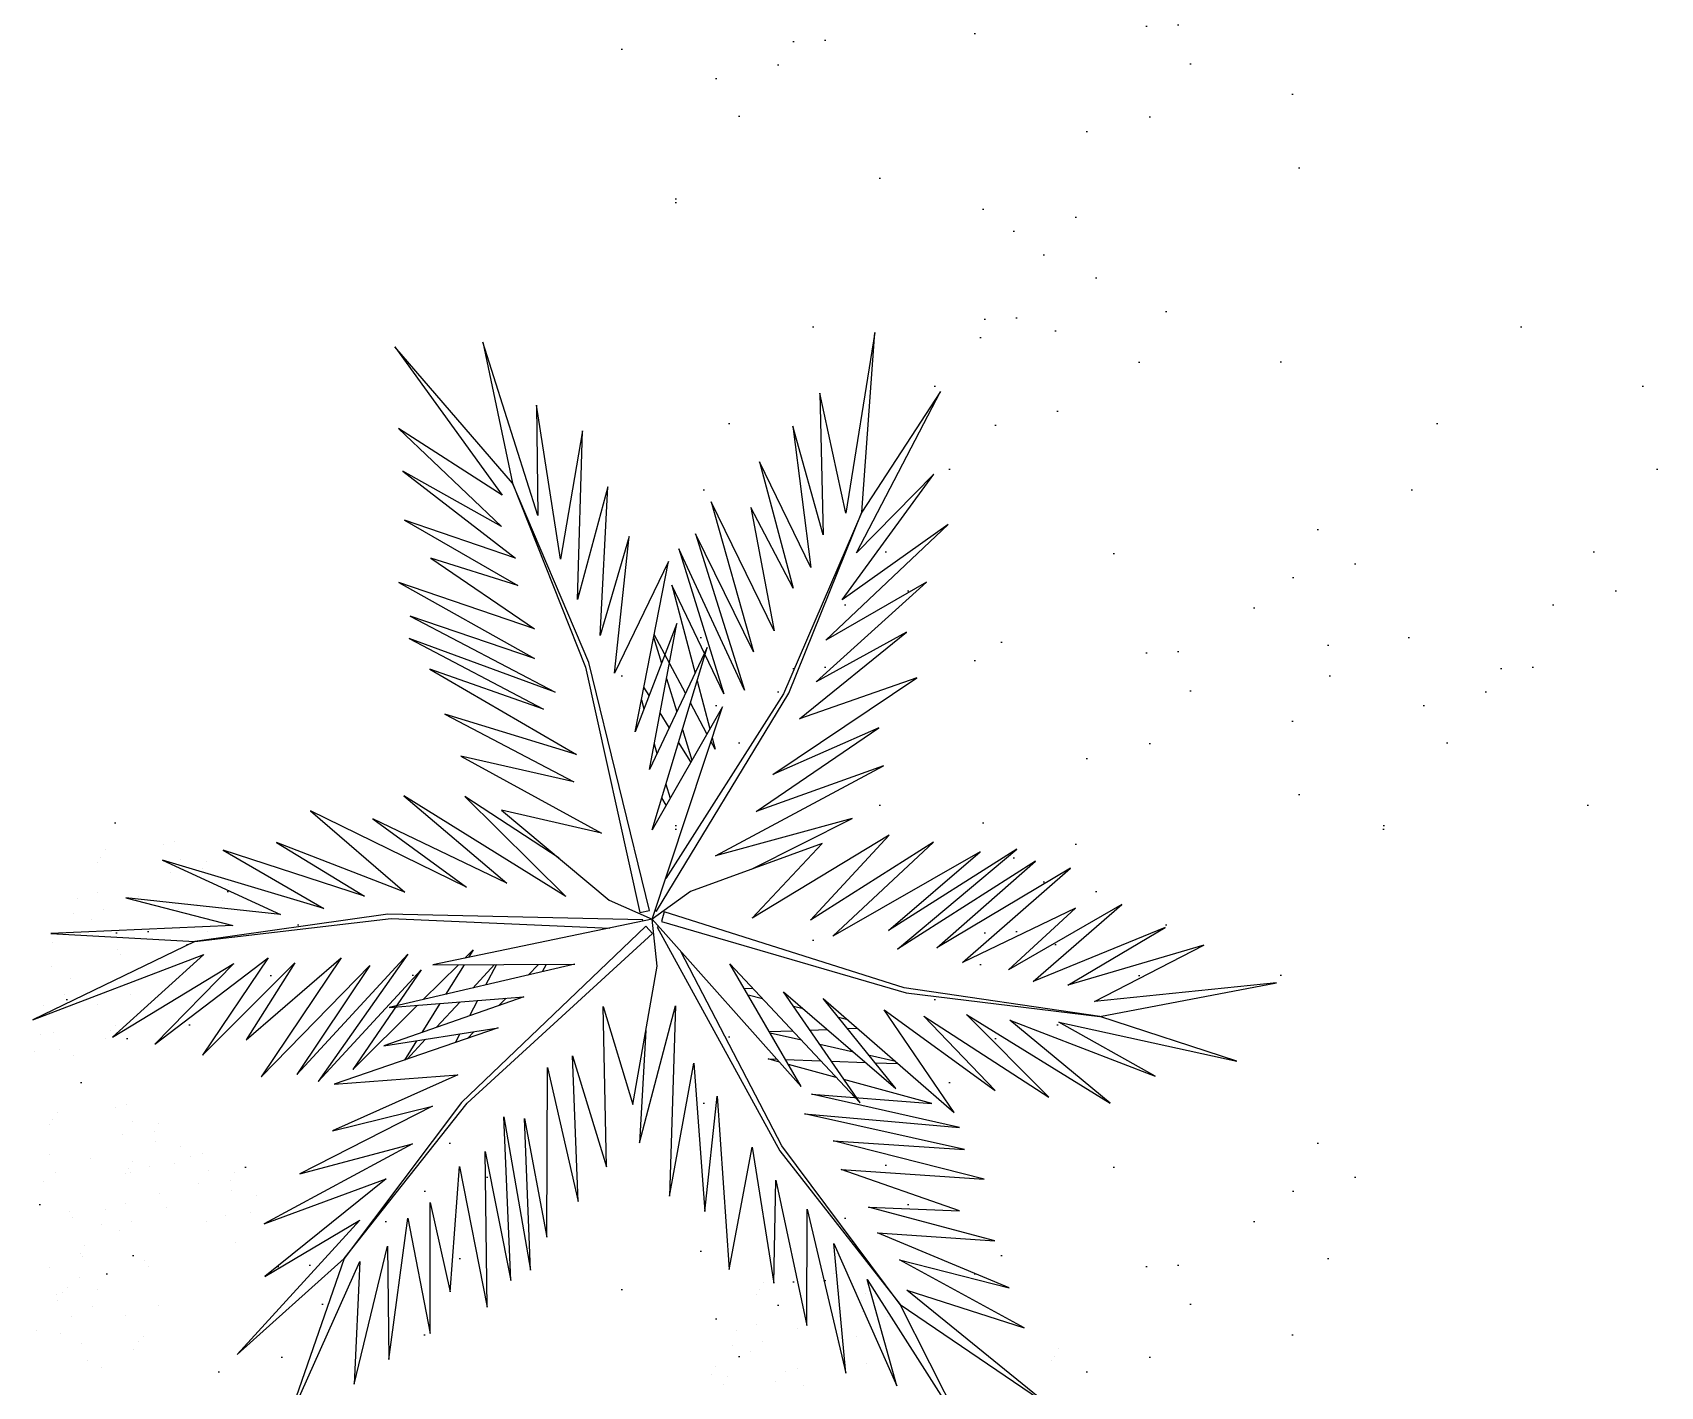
# Model space of a CAD drawing. Header units: millimetres. Extents: x 166 to 289, y 88 to 139.
# Drawn here: x 178.259 to 181.512, y 126.494 to 129.199 of the extents above; entities that cross this region are included whole.
import ezdxf

# ---------------------------------------------------------------- set-up
doc = ezdxf.new("R2010")
doc.units = ezdxf.units.MM
doc.header["$LTSCALE"] = 0.6
doc.layers.add('VEGETAÇAO', color=76, linetype='Continuous')

msp = doc.modelspace()

# ---------------------------------------------------------------- hatches: boundary and pattern name
h = msp.add_hatch()
h.set_pattern_fill('AR-SAND', color=56, scale=0.01, angle=45, style=0)
h.set_pattern_definition([(82.5, (7.666, 3.4079), (-0.35738135, 0.3347535), [0, -0.38608, 0, -0.4318, 0, -0.41275]), (52.5, (7.666, 3.4079), (-0.189011, 0.8247329), [0, -0.20828, 0, -0.34798, 0, -0.13335]), (12.5, (7.4451, 3.187), (0.5582998, 0.5603323), [0, -0.127, 0, -0.4572, 0, -0.5969]), (2.5, (7.4451, 3.187), (0.3822811, 0.6975508), [0, -0.0635, 0, -0.29972, 0, -0.3429])])
h.paths.add_polyline_path([(180.917, 129.3376, 1), (179.3676, 129.3376, 1)])
at = {"layer": 'VEGETAÇAO', "lineweight": -3}
h = msp.add_hatch(dxfattribs=at)
h.set_pattern_fill('AR-SAND', color=256, scale=0.01, angle=45, style=0)
h.set_pattern_definition([(82.5, (7.666, 2.15535), (-0.35738135, 0.3347535), [0, -0.38608, 0, -0.4318, 0, -0.41275]), (52.5, (7.666, 2.15535), (-0.189011, 0.8247329), [0, -0.20828, 0, -0.34798, 0, -0.13335]), (12.5, (7.4451, 1.93443), (0.5582998, 0.5603323), [0, -0.127, 0, -0.4572, 0, -0.5969]), (2.5, (7.4451, 1.9344), (0.3822811, 0.6975508), [0, -0.0635, 0, -0.29972, 0, -0.3429])])
h.paths.add_polyline_path([(180.917, 128.085, 1), (179.3676, 128.085, 1)])
h = msp.add_hatch(dxfattribs=at)
h.set_pattern_fill('AR-SAND', color=256, scale=0.01, angle=45, style=0)
h.set_pattern_definition([(82.5, (9.08054, 2.15535), (-0.35738135, 0.3347535), [0, -0.38608, 0, -0.4318, 0, -0.41275]), (52.5, (9.08054, 2.15535), (-0.189011, 0.8247329), [0, -0.20828, 0, -0.34798, 0, -0.13335]), (12.5, (8.85963, 1.93443), (0.5582998, 0.5603323), [0, -0.127, 0, -0.4572, 0, -0.5969]), (2.5, (8.8596, 1.9344), (0.3822811, 0.6975508), [0, -0.0635, 0, -0.29972, 0, -0.3429])])
h.paths.add_polyline_path([(182.3315, 128.085, 1), (180.7821, 128.085, 1)])
h = msp.add_hatch(dxfattribs=at)
h.set_pattern_fill('AR-SAND', color=256, scale=0.01, angle=45, style=0)
h.set_pattern_definition([(82.5, (5.93117, 0.92942), (-0.35738135, 0.3347535), [0, -0.38608, 0, -0.4318, 0, -0.41275]), (52.5, (5.9312, 0.9294), (-0.189011, 0.8247329), [0, -0.20828, 0, -0.34798, 0, -0.13335]), (12.5, (5.71025, 0.7085), (0.5582998, 0.5603323), [0, -0.127, 0, -0.4572, 0, -0.5969]), (2.5, (5.71025, 0.7085), (0.3822811, 0.6975508), [0, -0.0635, 0, -0.29972, 0, -0.3429])])
h.paths.add_polyline_path([(179.1822, 126.8591, 1), (177.6328, 126.8591, 1)])
at = {"layer": 'VEGETAÇAO'}
h = msp.add_hatch(dxfattribs=at)
h.set_pattern_fill('AR-SAND', color=98, scale=0.01, angle=45, style=0)
h.set_pattern_definition([(82.5, (7.666, 0.92942), (-0.35738135, 0.3347535), [0, -0.38608, 0, -0.4318, 0, -0.41275]), (52.5, (7.666, 0.9294), (-0.189011, 0.8247329), [0, -0.20828, 0, -0.34798, 0, -0.13335]), (12.5, (7.4451, 0.7085), (0.5582998, 0.5603323), [0, -0.127, 0, -0.4572, 0, -0.5969]), (2.5, (7.4451, 0.7085), (0.3822811, 0.6975508), [0, -0.0635, 0, -0.29972, 0, -0.3429])])
h.paths.add_polyline_path([(180.917, 126.8591, 1), (179.3676, 126.8591, 1)])

# ---------------------------------------------------------------- linework, layer by layer
at = {"layer": 'VEGETAÇAO', "color": 98}
for p, q in [((179.9427, 128.5998), (179.8848, 128.2387)), ((179.9165, 128.2411), (179.9427, 128.5998)), ((178.9833, 128.5711), (179.1977, 128.2749)), ((179.2184, 128.2991), (178.9833, 128.5711)), ((179.1591, 128.5808), (179.2184, 128.2991)), ((179.2688, 128.234), (179.1591, 128.5808)), ((179.8326, 128.479), (179.8394, 128.1954)), ((179.8848, 128.2387), (179.8326, 128.479)), ((179.9061, 128.1595), (180.0738, 128.4823)), ((180.0738, 128.4823), (179.9165, 128.2411)), ((179.2665, 128.4546), (179.2688, 128.234)), ((179.3145, 128.1471), (179.2665, 128.4546)), ((178.9908, 128.4079), (179.1962, 128.2122)), ((179.1977, 128.2749), (178.9908, 128.4079)), ((179.3582, 128.4034), (179.3145, 128.1471)), ((179.3484, 128.0667), (179.3582, 128.4034)), ((179.7784, 128.413), (179.8147, 128.1304)), ((179.8394, 128.1954), (179.7784, 128.413)), ((179.7118, 128.3414), (179.7794, 128.0889)), ((179.8147, 128.1304), (179.7118, 128.3414)), ((178.9992, 128.3229), (179.2247, 128.1488)), ((179.1962, 128.2122), (178.9992, 128.3229)), ((179.2184, 128.2991), (179.3643, 127.9315)), ((179.3711, 127.9403), (179.2184, 128.2991)), ((179.877, 128.0657), (180.0605, 128.3171)), ((180.0605, 128.3171), (179.9061, 128.1595)), ((179.409, 128.2914), (179.3484, 128.0667)), ((179.3938, 127.9945), (179.409, 128.2914)), ((179.6155, 128.2614), (179.6998, 127.9618)), ((179.7415, 128.004), (179.6155, 128.2614)), ((179.6947, 128.2505), (179.7415, 128.004)), ((179.7794, 128.0889), (179.6947, 128.2505)), ((179.9165, 128.2411), (179.7598, 127.8781)), ((179.7708, 127.8795), (179.9165, 128.2411)), ((179.0028, 128.2252), (179.2291, 128.0945)), ((179.2247, 128.1488), (179.0028, 128.2252)), ((179.8442, 127.9849), (180.0892, 128.216)), ((180.0892, 128.216), (179.877, 128.0657)), ((179.4512, 128.1922), (179.3938, 127.9945)), ((179.4223, 127.919), (179.4512, 128.1922)), ((179.5508, 128.1675), (179.641, 127.8777)), ((179.6817, 127.8853), (179.5508, 128.1675)), ((179.5838, 128.1976), (179.6817, 127.8853)), ((179.6998, 127.9618), (179.5838, 128.1976)), ((179.0549, 128.1488), (179.2623, 128.0076)), ((179.2291, 128.0945), (179.0549, 128.1488)), ((179.5301, 128.1427), (179.4223, 127.919)), ((179.4634, 127.8022), (179.5301, 128.1427)), ((178.9912, 128.1005), (179.2626, 127.9483)), ((179.2623, 128.0076), (178.9912, 128.1005)), ((179.3504, 128.0741), (179.3488, 128.0811)), ((179.5368, 128.0954), (179.5833, 127.9194)), ((179.641, 127.8777), (179.5368, 128.0954)), ((179.8252, 127.9017), (180.0459, 128.1009)), ((180.0459, 128.1009), (179.8442, 127.9849)), ((179.0139, 128.033), (179.3039, 127.8814)), ((179.2626, 127.9483), (179.0139, 128.033)), ((179.5469, 128.0183), (179.4634, 127.8022)), ((179.4919, 127.7268), (179.5469, 128.0183)), ((179.0118, 127.9884), (179.2806, 127.8472)), ((179.3039, 127.8814), (179.0118, 127.9884)), ((179.5004, 127.9909), (179.5164, 127.9394)), ((179.5641, 127.879), (179.5016, 127.9968)), ((179.792, 127.8282), (180.0056, 128.0009)), ((180.0056, 128.0009), (179.8252, 127.9017)), ((179.4919, 127.4452), (179.3711, 127.9403)), ((179.6076, 127.9707), (179.4919, 127.7268)), ((179.4972, 127.6062), (179.6076, 127.9707)), ((179.0529, 127.9275), (179.3461, 127.7568)), ((179.2806, 127.8472), (179.0529, 127.9275)), ((179.3643, 127.9315), (179.4729, 127.4407)), ((179.5262, 127.9083), (179.5467, 127.8423)), ((179.7385, 127.7166), (180.0264, 127.9102)), ((180.0264, 127.9102), (179.792, 127.8282)), ((179.4915, 127.8748), (179.4809, 127.8916)), ((179.5062, 127.4439), (179.7708, 127.8795)), ((179.7598, 127.8781), (179.5245, 127.5092)), ((179.5874, 127.9039), (179.6126, 127.8082)), ((179.4759, 127.866), (179.4811, 127.8481)), ((179.6378, 127.8523), (179.4972, 127.6062)), ((179.4975, 127.4274), (179.6378, 127.8523)), ((179.607, 127.7983), (179.5741, 127.8602)), ((179.083, 127.8374), (179.341, 127.702)), ((179.3461, 127.7568), (179.083, 127.8374)), ((179.5317, 127.8107), (179.5133, 127.8401)), ((179.7053, 127.643), (179.9503, 127.8103)), ((179.9503, 127.8103), (179.7385, 127.7166)), ((179.5016, 127.7779), (179.5071, 127.7588)), ((179.5748, 127.7421), (179.5502, 127.7813)), ((179.5579, 127.8065), (179.5768, 127.7456)), ((179.6234, 127.7675), (179.615, 127.7832)), ((179.6173, 127.7903), (179.6234, 127.7675)), ((179.1151, 127.7536), (179.3959, 127.5993)), ((179.341, 127.702), (179.1151, 127.7536)), ((179.6238, 127.554), (179.9596, 127.7338)), ((179.9596, 127.7338), (179.7053, 127.643)), ((179.5249, 127.6976), (179.5332, 127.6692)), ((179.0012, 127.6743), (179.2069, 127.4994)), ((179.3248, 127.4733), (179.0012, 127.6743)), ((179.1234, 127.6728), (179.3248, 127.4733)), ((179.3116, 127.5493), (179.1234, 127.6728)), ((179.5255, 127.6557), (179.5166, 127.67)), ((178.815, 127.644), (179.0032, 127.4819)), ((179.1267, 127.4914), (178.815, 127.644)), ((178.9396, 127.628), (179.1267, 127.4914)), ((179.2069, 127.4994), (178.9396, 127.628)), ((179.1965, 127.6456), (179.4115, 127.4659)), ((179.3959, 127.5993), (179.1965, 127.6456)), ((179.8972, 127.6287), (179.6238, 127.554)), ((179.6961, 127.5274), (179.8972, 127.6287)), ((178.543, 127.5822), (178.543, 127.5822)), ((179.9713, 127.5955), (179.6972, 127.4294)), ((179.8137, 127.4257), (179.9713, 127.5955)), ((178.3957, 127.5508), (178.3957, 127.5508)), ((178.4044, 127.566), (178.4044, 127.566)), ((178.5201, 127.576), (178.5201, 127.576)), ((178.6401, 127.5655), (178.8414, 127.4488)), ((178.9229, 127.4739), (178.6401, 127.5655)), ((178.7468, 127.5806), (178.9229, 127.4739)), ((179.0032, 127.4819), (178.7468, 127.5806)), ((179.837, 127.579), (179.5739, 127.4827)), ((179.6972, 127.4294), (179.837, 127.579)), ((180.0599, 127.5814), (179.8137, 127.4257)), ((179.8586, 127.3939), (180.0599, 127.5814)), ((180.153, 127.5624), (179.8586, 127.3939)), ((180.2263, 127.5675), (179.9696, 127.4053)), ((179.9696, 127.4053), (180.153, 127.5624)), ((179.9875, 127.368), (180.2263, 127.5675)), ((178.3896, 127.5418), (178.3896, 127.5418)), ((178.5188, 127.5454), (178.755, 127.4368)), ((178.8414, 127.4488), (178.5188, 127.5454)), ((178.5353, 127.5219), (178.5353, 127.5219)), ((178.5558, 127.5477), (178.5558, 127.5477)), ((178.5986, 127.5283), (178.5986, 127.5283)), ((178.6073, 127.5435), (178.6073, 127.5435)), ((180.2638, 127.5434), (179.9875, 127.368)), ((180.0661, 127.3704), (180.2638, 127.5434)), ((180.3337, 127.5294), (180.0661, 127.3704)), ((180.1177, 127.341), (180.3337, 127.5294)), ((178.602, 127.5081), (178.602, 127.5081)), ((178.6513, 127.4973), (178.6513, 127.4973)), ((178.3489, 127.4687), (178.3489, 127.4687)), ((178.3889, 127.4809), (178.3889, 127.4809)), ((178.4455, 127.47), (178.6593, 127.4152)), ((178.755, 127.4368), (178.4455, 127.47)), ((178.4715, 127.4739), (178.4715, 127.4739)), ((178.5891, 127.4578), (178.5891, 127.4578)), ((178.6395, 127.4643), (178.6395, 127.4643)), ((179.4115, 127.4659), (179.4975, 127.4274)), ((179.5739, 127.4827), (179.4975, 127.4274)), ((180.4358, 127.457), (180.2095, 127.3263)), ((180.2587, 127.303), (180.4358, 127.457)), ((178.3409, 127.4397), (178.3409, 127.4397)), ((178.377, 127.4279), (178.377, 127.4279)), ((178.4017, 127.4465), (178.4017, 127.4465)), ((178.5519, 127.4462), (178.5519, 127.4462)), ((178.9694, 127.438), (178.5833, 127.3834)), ((178.5833, 127.3834), (178.9761, 127.4292)), ((179.4789, 127.4266), (178.9694, 127.438)), ((178.9761, 127.4292), (179.4132, 127.4099)), ((179.4975, 127.4274), (179.0594, 127.3364)), ((179.4729, 127.4407), (179.4919, 127.4452)), ((179.4788, 127.4235), (179.4789, 127.4266)), ((179.5073, 127.3336), (179.4975, 127.4274)), ((179.4975, 127.4274), (179.7954, 127.0935)), ((179.5035, 127.4455), (179.5062, 127.4439)), ((179.5215, 127.4421), (179.5158, 127.4233)), ((179.5158, 127.4233), (180.005, 127.2804)), ((180.0008, 127.2907), (179.5215, 127.4421)), ((180.3437, 127.45), (180.1177, 127.341)), ((180.2095, 127.3263), (180.3437, 127.45)), ((178.6593, 127.4152), (178.2959, 127.399)), ((178.2959, 127.399), (178.5833, 127.3834)), ((178.308, 127.3969), (178.308, 127.3969)), ((178.609, 127.4039), (178.609, 127.4039)), ((179.4849, 127.4136), (179.1166, 127.0614)), ((179.1276, 127.0599), (179.4983, 127.3993)), ((179.4983, 127.3993), (179.4849, 127.4136)), ((179.5103, 127.4131), (179.5076, 127.4116)), ((179.5076, 127.4116), (179.7524, 126.9647)), ((180.5223, 127.4112), (180.2587, 127.303)), ((180.3279, 127.296), (180.5223, 127.4112)), ((178.5833, 127.3834), (178.2597, 127.2267)), ((178.2597, 127.2267), (178.6013, 127.3571)), ((178.2993, 127.3817), (178.2993, 127.3817)), ((178.6013, 127.3571), (178.4193, 127.1917)), ((178.4285, 127.367), (178.4285, 127.367)), ((178.435, 127.3565), (178.435, 127.3565)), ((178.7874, 127.117), (179.0089, 127.3579)), ((179.0089, 127.3579), (178.8299, 127.1034)), ((179.1233, 127.3496), (179.1401, 127.3663)), ((179.1401, 127.3663), (179.1306, 127.3512)), ((179.7567, 126.9749), (179.5549, 127.3631)), ((180.6001, 127.3759), (180.3279, 127.296)), ((180.3815, 127.2633), (180.6001, 127.3759)), ((178.2979, 127.3328), (178.2979, 127.3328)), ((178.4193, 127.1917), (178.6615, 127.3394)), ((178.5036, 127.1778), (178.7301, 127.3506)), ((178.6615, 127.3394), (178.5036, 127.1778)), ((178.7301, 127.3506), (178.5989, 127.156)), ((178.5989, 127.156), (178.7837, 127.3407)), ((178.6861, 127.1865), (178.8762, 127.3504)), ((178.7837, 127.3407), (178.6861, 127.1865)), ((178.8762, 127.3504), (178.7163, 127.1125)), ((178.7163, 127.1125), (178.9336, 127.3353)), ((178.9336, 127.3353), (178.7874, 127.117)), ((178.8299, 127.1034), (179.0358, 127.3265)), ((179.0358, 127.3265), (178.8994, 127.1273)), ((179.3429, 127.3377), (178.972, 127.251)), ((179.04, 127.2669), (179.1102, 127.3366)), ((179.0594, 127.3364), (179.3429, 127.3377)), ((179.1216, 127.3367), (179.0845, 127.2773)), ((179.1391, 127.2901), (179.1823, 127.3369)), ((179.1864, 127.337), (179.1647, 127.2961)), ((179.2498, 127.3159), (179.2703, 127.3374)), ((179.2858, 127.3374), (179.2779, 127.3225)), ((179.4591, 127.0576), (179.5073, 127.3336)), ((179.6526, 127.3383), (179.9131, 127.0604)), ((179.7954, 127.0935), (179.6526, 127.3383)), ((178.3345, 127.3093), (178.3345, 127.3093)), ((179.6813, 127.289), (179.6982, 127.2896)), ((180.392, 127.2333), (180.0008, 127.2907)), ((180.7452, 127.3008), (180.3815, 127.2633)), ((180.392, 127.2333), (180.7452, 127.3008)), ((178.3227, 127.2763), (178.3227, 127.2763)), ((178.3895, 127.2568), (178.3895, 127.2568)), ((178.4555, 127.2772), (178.4555, 127.2772)), ((179.2411, 127.2728), (178.9611, 127.1747)), ((178.972, 127.251), (179.2411, 127.2728)), ((179.0731, 127.2592), (179.0369, 127.2012)), ((179.0668, 127.2117), (179.1136, 127.2625)), ((179.1485, 127.2653), (179.1323, 127.2347)), ((179.192, 127.2556), (179.2058, 127.27)), ((179.7179, 127.2686), (179.6891, 127.2756)), ((179.7596, 127.2826), (179.9846, 127.0892)), ((179.9131, 127.0604), (179.7596, 127.2826)), ((179.8392, 127.2695), (180.1008, 127.0415)), ((179.9846, 127.0892), (179.8392, 127.2695)), ((180.005, 127.2804), (180.392, 127.2333)), ((178.2808, 127.2553), (178.2808, 127.2553)), ((178.8994, 127.1273), (179.0286, 127.2556)), ((179.3995, 127.2534), (179.4591, 127.0576)), ((179.4063, 126.933), (179.3995, 127.2534)), ((179.4721, 126.9806), (179.5441, 127.2548)), ((179.5441, 127.2548), (179.5319, 126.874)), ((179.7991, 127.2486), (179.7798, 127.2534)), ((179.8882, 127.2268), (179.8701, 127.2312)), ((179.9609, 127.2467), (180.1831, 127.0851)), ((180.1008, 127.0415), (179.9609, 127.2467)), ((180.0405, 127.2337), (180.2901, 127.0721)), ((180.1831, 127.0851), (180.0405, 127.2337)), ((180.1258, 127.2369), (180.4124, 127.06)), ((180.2901, 127.0721), (180.1258, 127.2369)), ((180.2124, 127.226), (180.5027, 127.1139)), ((180.4124, 127.06), (180.2124, 127.226)), ((180.6657, 127.1438), (180.392, 127.2333)), ((178.2747, 127.1963), (178.2747, 127.1963)), ((178.3008, 127.2014), (178.3008, 127.2014)), ((178.4146, 127.2054), (178.4146, 127.2054)), ((178.4257, 127.2154), (178.4257, 127.2154)), ((179.19, 127.2104), (178.8617, 127.0979)), ((178.9611, 127.1747), (179.19, 127.2104)), ((179.1131, 127.1984), (179.1038, 127.1809)), ((179.1285, 127.1893), (179.1414, 127.2028)), ((179.4849, 127.2054), (179.4721, 126.9806)), ((179.7314, 127.2031), (179.7777, 127.2048)), ((179.7957, 127.1856), (179.7335, 127.1996)), ((179.8124, 127.2061), (179.8471, 127.2074)), ((179.8881, 127.2089), (179.9079, 127.2097)), ((180.3104, 127.2222), (180.6657, 127.1438)), ((180.5027, 127.1139), (180.3104, 127.2222)), ((178.2629, 127.1633), (178.2629, 127.1633)), ((178.3135, 127.167), (178.3135, 127.167)), ((178.4059, 127.1902), (178.4059, 127.1902)), ((179.0267, 127.1849), (179.0024, 127.1461)), ((179.0081, 127.1481), (179.0447, 127.1877)), ((179.8997, 127.1622), (179.8323, 127.1773)), ((178.3409, 127.1547), (178.3409, 127.1547)), ((179.2868, 126.7923), (179.288, 127.1315)), ((179.288, 127.1315), (179.3498, 126.8634)), ((179.338, 127.1545), (179.4063, 126.933)), ((179.3498, 126.8634), (179.338, 127.1545)), ((179.5319, 126.874), (179.5805, 127.1397)), ((179.5805, 127.1397), (179.6028, 126.8438)), ((179.7292, 127.1484), (179.747, 127.1477)), ((179.752, 127.1422), (179.7292, 127.1484)), ((179.7641, 127.1471), (179.8341, 127.1447)), ((179.8653, 127.1114), (179.7698, 127.1373)), ((179.8554, 127.1439), (179.9237, 127.1415)), ((179.9842, 127.1431), (179.9316, 127.155)), ((179.943, 127.1408), (179.9887, 127.1392)), ((179.1094, 127.1164), (178.8584, 127.0048)), ((178.8617, 127.0979), (179.1094, 127.1164)), ((180.0565, 127.0594), (179.8808, 127.1071)), ((179.1166, 127.0614), (178.8822, 126.7498)), ((179.6028, 126.8438), (179.6275, 127.0741)), ((179.6275, 127.0741), (179.6512, 126.728)), ((179.8158, 127.078), (180.0565, 127.0594)), ((180.1119, 127.0112), (179.8158, 127.078)), ((178.3083, 127.0416), (178.3083, 127.0416)), ((178.4241, 127.0517), (178.4241, 127.0517)), ((178.447, 127.0578), (178.447, 127.0578)), ((179.0583, 127.054), (178.7936, 126.9187)), ((178.8584, 127.0048), (179.0583, 127.054)), ((178.8822, 126.7498), (179.1276, 127.0599)), ((179.2012, 127.0327), (179.2546, 126.7262)), ((179.2149, 126.7057), (179.2012, 127.0327)), ((179.2424, 127.0296), (179.2868, 126.7923)), ((179.2546, 126.7262), (179.2424, 127.0296)), ((179.8021, 127.039), (180.1119, 127.0112)), ((180.1214, 126.9675), (179.8021, 127.039)), ((178.2935, 127.0175), (178.2935, 127.0175)), ((178.2996, 127.0264), (178.2996, 127.0264)), ((178.4393, 126.9975), (178.4393, 126.9975)), ((178.4597, 127.0233), (178.4597, 127.0233)), ((178.5026, 127.0039), (178.5026, 127.0039)), ((178.5112, 127.0191), (178.5112, 127.0191)), ((178.5059, 126.9837), (178.5059, 126.9837)), ((178.5552, 126.9729), (178.5552, 126.9729)), ((179.0185, 126.9786), (178.722, 126.8187)), ((178.7936, 126.9187), (179.0185, 126.9786)), ((179.6512, 126.728), (179.6975, 126.972)), ((179.6975, 126.972), (179.7403, 126.7006)), ((179.7524, 126.9647), (179.9928, 126.6576)), ((179.9928, 126.6576), (179.7567, 126.9749)), ((179.8593, 126.985), (180.1214, 126.9675)), ((180.1609, 126.9082), (179.8593, 126.985)), ((178.2928, 126.9565), (178.2928, 126.9565)), ((178.3754, 126.9495), (178.3754, 126.9495)), ((178.4598, 126.944), (178.4598, 126.944)), ((178.493, 126.9334), (178.493, 126.9334)), ((178.5434, 126.94), (178.5434, 126.94)), ((178.5756, 126.9541), (178.5756, 126.9541)), ((178.5985, 126.9602), (178.5985, 126.9602)), ((179.0941, 126.6833), (179.1126, 126.9335)), ((179.1126, 126.9335), (179.1678, 126.6523)), ((179.1639, 126.9635), (179.2149, 126.7057)), ((179.1678, 126.6523), (179.1639, 126.9635)), ((178.2809, 126.9035), (178.2809, 126.9035)), ((178.3056, 126.9221), (178.3056, 126.9221)), ((178.4451, 126.9198), (178.4451, 126.9198)), ((178.4512, 126.9288), (178.4512, 126.9288)), ((178.4558, 126.9218), (178.4558, 126.9218)), ((178.5908, 126.8999), (178.5908, 126.8999)), ((178.6113, 126.9257), (178.6113, 126.9257)), ((178.6541, 126.9063), (178.6541, 126.9063)), ((178.6628, 126.9215), (178.6628, 126.9215)), ((178.722, 126.8187), (178.9658, 126.909)), ((178.9658, 126.909), (178.7235, 126.7137)), ((179.7403, 126.7006), (179.7445, 126.9065)), ((179.7445, 126.9065), (179.8067, 126.6157)), ((179.8749, 126.9278), (180.1609, 126.9082)), ((180.1118, 126.8451), (179.8749, 126.9278)), ((178.513, 126.8796), (178.513, 126.8796)), ((178.6575, 126.8861), (178.6575, 126.8861)), ((178.7068, 126.8753), (178.7068, 126.8753)), ((178.3324, 126.8427), (178.3324, 126.8427)), ((178.4044, 126.8467), (178.4044, 126.8467)), ((178.4444, 126.8589), (178.4444, 126.8589)), ((178.527, 126.8519), (178.527, 126.8519)), ((178.6446, 126.8358), (178.6446, 126.8358)), ((178.695, 126.8424), (178.695, 126.8424)), ((179.054, 126.6), (179.0541, 126.8613)), ((179.0541, 126.8613), (179.0941, 126.6833)), ((179.8067, 126.6157), (179.8071, 126.8484)), ((179.8071, 126.8484), (179.8847, 126.5207)), ((179.9295, 126.8525), (180.1118, 126.8451)), ((180.1819, 126.7848), (179.9295, 126.8525)), ((178.3389, 126.8321), (178.3389, 126.8321)), ((178.3964, 126.8177), (178.3964, 126.8177)), ((178.4324, 126.8059), (178.4324, 126.8059)), ((178.4571, 126.8245), (178.4571, 126.8245)), ((178.6073, 126.8242), (178.6073, 126.8242)), ((178.9134, 126.826), (178.6679, 126.5576)), ((178.7235, 126.7137), (178.9134, 126.826)), ((178.9712, 126.548), (179.0092, 126.8304)), ((179.0092, 126.8304), (179.054, 126.6)), ((179.9478, 126.8012), (180.1819, 126.7848)), ((180.2107, 126.6913), (179.9478, 126.8012)), ((178.3635, 126.775), (178.3635, 126.775)), ((178.6645, 126.782), (178.6645, 126.782)), ((178.9017, 126.4983), (178.9685, 126.774)), ((178.9685, 126.774), (178.9712, 126.548)), ((179.8606, 126.7796), (179.9866, 126.495)), ((179.8847, 126.5207), (179.8606, 126.7796)), ((178.3548, 126.7598), (178.3548, 126.7598)), ((178.3594, 126.7528), (178.3594, 126.7528)), ((178.484, 126.7451), (178.484, 126.7451)), ((178.6679, 126.5576), (178.8822, 126.7498)), ((178.8822, 126.7498), (178.7642, 126.4101)), ((178.7642, 126.4101), (178.9135, 126.7439)), ((178.9135, 126.7439), (178.9017, 126.4983)), ((179.9918, 126.7473), (180.2107, 126.6913)), ((180.2408, 126.6114), (179.9918, 126.7473)), ((178.2935, 126.7325), (178.2935, 126.7325)), ((178.3534, 126.7108), (178.3534, 126.7108)), ((178.4904, 126.7345), (178.4904, 126.7345)), ((179.8365, 126.7125), (179.8365, 126.7125)), ((179.8594, 126.7187), (179.8594, 126.7187)), ((179.9273, 126.7075), (180.123, 126.4009)), ((179.9866, 126.495), (179.9273, 126.7075)), ((178.308, 126.6777), (178.308, 126.6777)), ((178.3185, 126.681), (178.3185, 126.681)), ((178.3296, 126.6911), (178.3296, 126.6911)), ((178.39, 126.6873), (178.39, 126.6873)), ((179.7059, 126.6783), (179.7059, 126.6783)), ((179.712, 126.6873), (179.712, 126.6873)), ((179.7207, 126.7025), (179.7207, 126.7025)), ((179.8721, 126.6842), (179.8721, 126.6842)), ((179.9237, 126.68), (179.9237, 126.68)), ((180.0065, 126.6863), (180.2408, 126.6114)), ((180.2903, 126.4557), (180.0065, 126.6863)), ((178.3098, 126.6658), (178.3098, 126.6658)), ((178.3782, 126.6543), (178.3782, 126.6543)), ((178.511, 126.6552), (178.511, 126.6552)), ((179.8517, 126.6584), (179.8517, 126.6584)), ((179.915, 126.6648), (179.915, 126.6648)), ((179.9184, 126.6446), (179.9184, 126.6446)), ((179.9928, 126.6576), (180.2903, 126.4557)), ((180.123, 126.4009), (179.9928, 126.6576)), ((178.2671, 126.6059), (178.2671, 126.6059)), ((178.3363, 126.6333), (178.3363, 126.6333)), ((178.445, 126.6348), (178.445, 126.6348)), ((179.7053, 126.6174), (179.7053, 126.6174)), ((179.7878, 126.6104), (179.7878, 126.6104)), ((179.9676, 126.6338), (179.9676, 126.6338)), ((178.3145, 126.6006), (178.3145, 126.6006)), ((178.3563, 126.5795), (178.3563, 126.5795)), ((178.4701, 126.5834), (178.4701, 126.5834)), ((178.4812, 126.5935), (178.4812, 126.5935)), ((179.6573, 126.5762), (179.6573, 126.5762)), ((179.6653, 126.6052), (179.6653, 126.6052)), ((179.718, 126.583), (179.718, 126.583)), ((179.8682, 126.5827), (179.8682, 126.5827)), ((179.9054, 126.5943), (179.9054, 126.5943)), ((179.9558, 126.6008), (179.9558, 126.6008)), ((178.369, 126.545), (178.369, 126.545)), ((178.4614, 126.5682), (178.4614, 126.5682)), ((179.6933, 126.5644), (179.6933, 126.5644)), ((180.2948, 126.545), (180.2948, 126.545)), ((180.3009, 126.554), (180.3009, 126.554)), ((180.3096, 126.5692), (180.3096, 126.5692)), ((178.3963, 126.5327), (178.3963, 126.5327)), ((179.6157, 126.5182), (179.6157, 126.5182)), ((179.6243, 126.5334), (179.6243, 126.5334)), ((179.6488, 126.5138), (179.6488, 126.5138)), ((179.7645, 126.5239), (179.7645, 126.5239)), ((179.7874, 126.53), (179.7874, 126.53)), ((179.9254, 126.5404), (179.9254, 126.5404)), ((179.6401, 126.4986), (179.6401, 126.4986)), ((179.7448, 126.5035), (179.7448, 126.5035)), ((179.8002, 126.4955), (179.8002, 126.4955))]:
    msp.add_line(p, q, dxfattribs=at)

doc.saveas('drawing.dxf')
